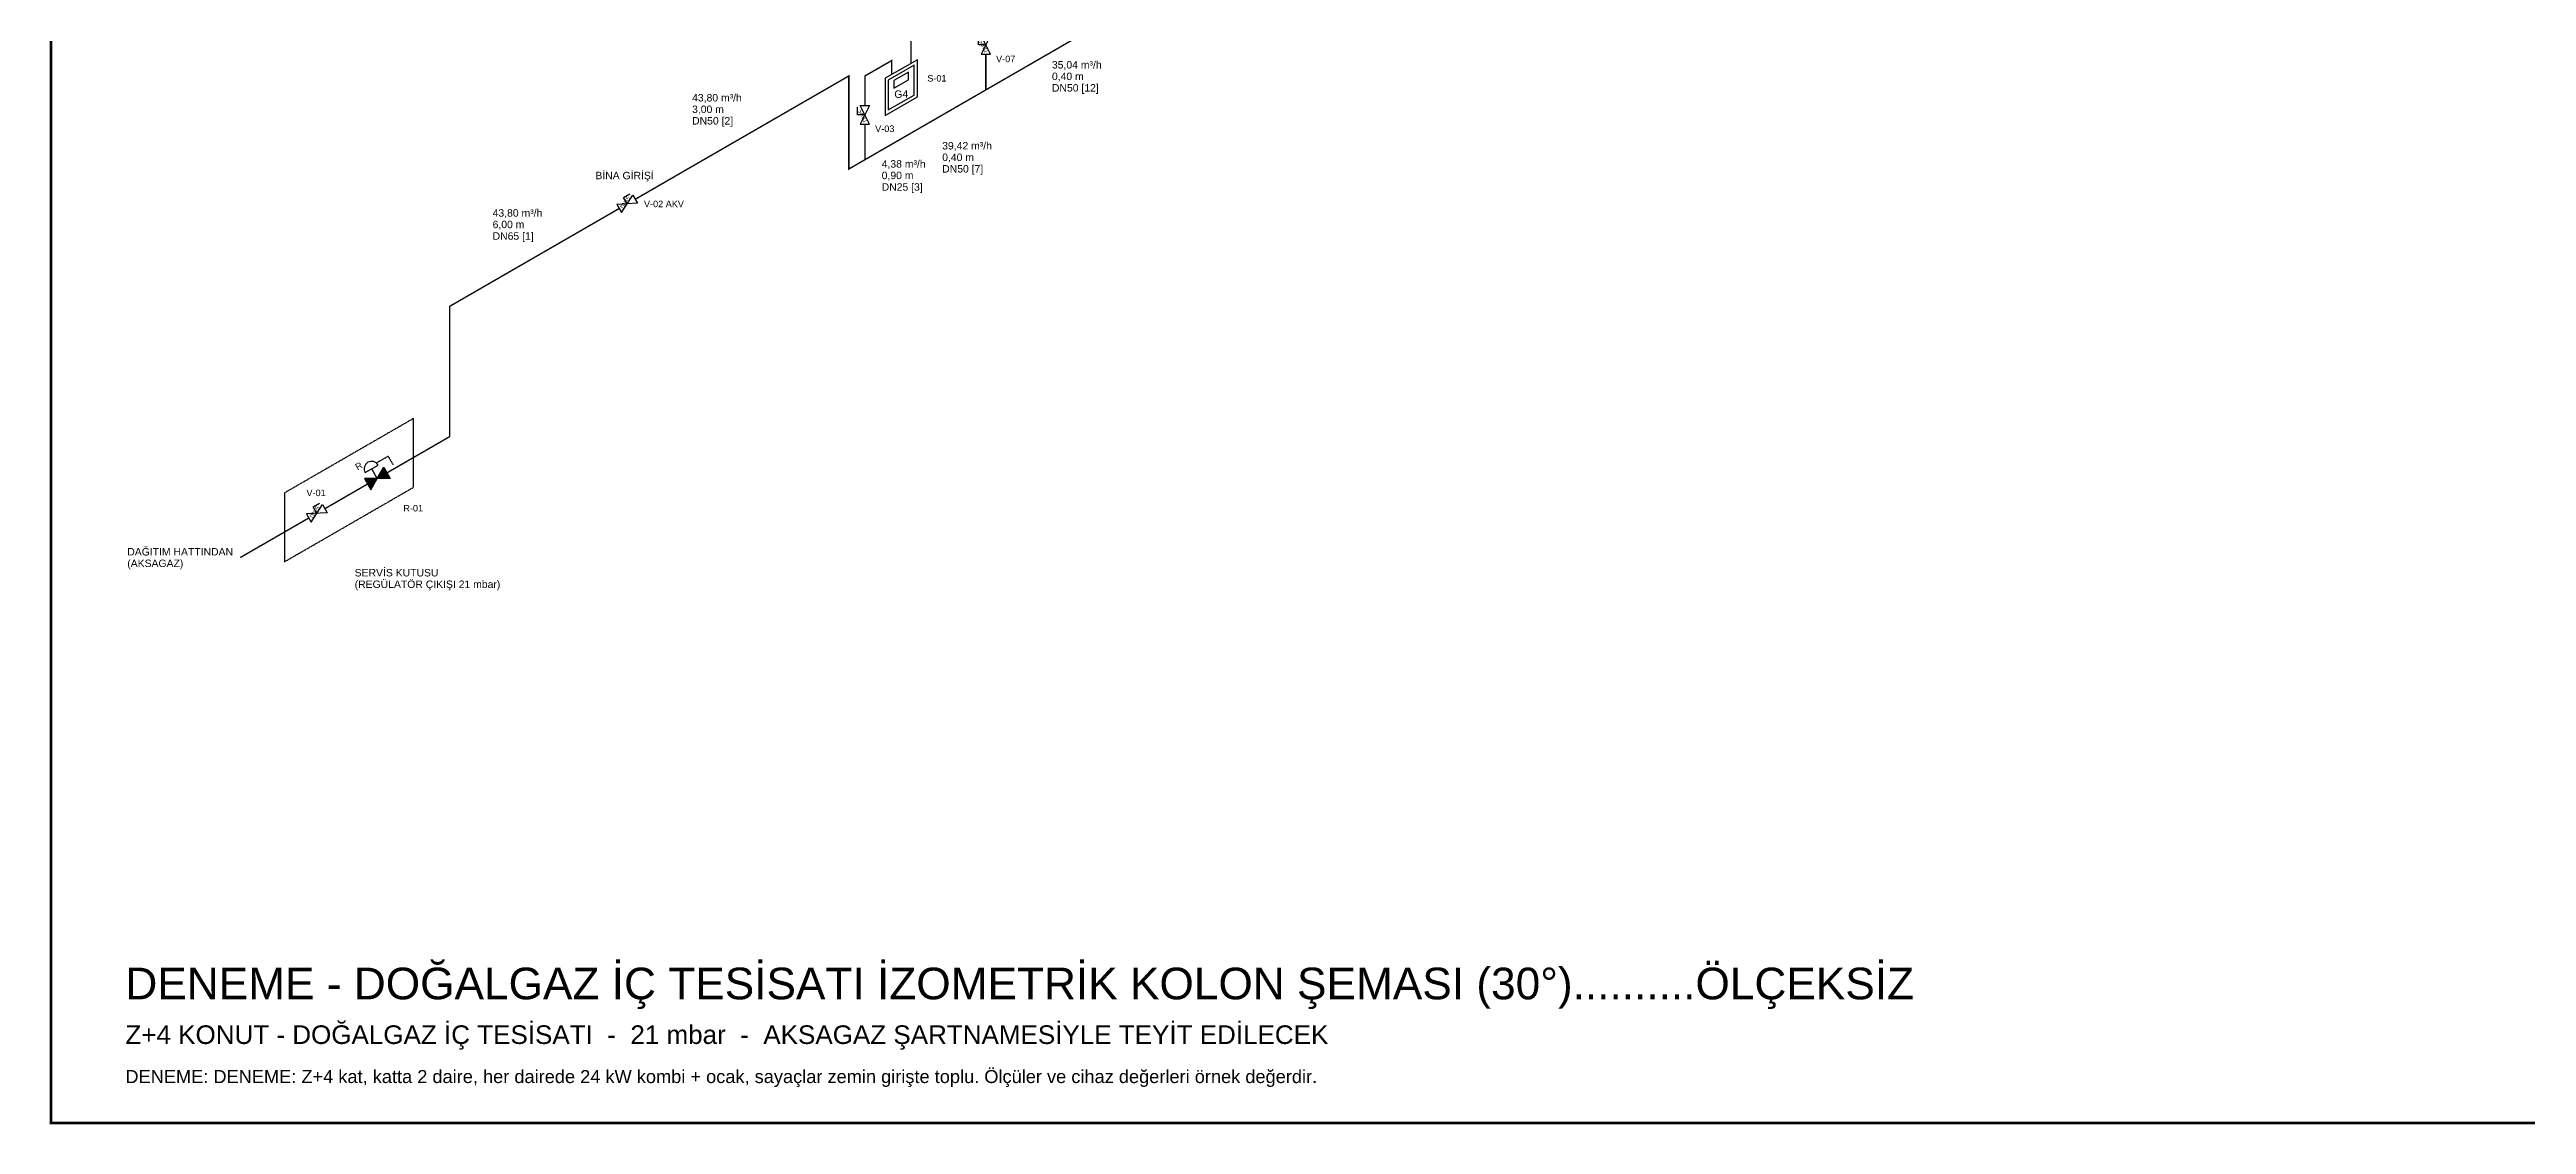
# Model space of a CAD drawing. Header units: centimetres. Extents: x -915 to 4315, y -959 to 2489.
# Drawn here: x -915 to 1746, y -959 to 196 of the extents above; entities that cross this region are included whole.
import ezdxf
from ezdxf.enums import TextEntityAlignment as Align

# ---------------------------------------------------------------- set-up
doc = ezdxf.new("R2010")
doc.units = ezdxf.units.CM
doc.linetypes.add('DASHED', pattern=[1.524, 1.27, -0.254])
for name, color, linetype in [('MTY-VANA', 1, 'Continuous'), ('ROTAS-DOGALGAZ-BORU', 2, 'Continuous'), ('ROTAS-DOGALGAZ-CAP', 3, 'Continuous'), ('ROTAS-DOGALGAZ-NO', 30, 'Continuous'), ('ROTAS-DOGALGAZ-PAFTA', 7, 'Continuous'), ('ROTAS-DOGALGAZ-REGULATOR', 1, 'Continuous'), ('ROTAS-DOGALGAZ-SAYAC', 4, 'Continuous'), ('ROTAS-DOGALGAZ-SERVIS-KUTUSU', 2, 'Continuous'), ('ROTAS-DOGALGAZ-UYARI', 1, 'Continuous'), ('ROTAS-DOGALGAZ-VANA', 1, 'Continuous'), ('ROTAS-DOGALGAZ-YAZI', 7, 'Continuous')]:
    doc.layers.add(name, color=color, linetype=linetype)
doc.styles.add('CAP', font='wturkce.SHX', dxfattribs={"width": 0.65})
doc.styles.add('ROTAS', font='arial.ttf')

# ---------------------------------------------------------------- blocks, each defined once
blk = doc.blocks.new('MTY-KURESEL VANA')
at = {"layer": 'MTY-VANA'}
for p, q in [((0, 0), (0, 8)), ((0, 8), (8, 8))]:
    blk.add_line(p, q, dxfattribs=at)
blk.add_lwpolyline([(-10, 5), (-10, -5), (10, 5), (10, -5), (-10, 5)], dxfattribs=at)
at = {"layer": 'MTY-VANA', "style": 'CAP', "width": 0.65}
blk.add_attdef('CAP', text='', height=5, rotation=26.5651, dxfattribs=at).set_placement((0, 0), align=Align.CENTER)
blk = doc.blocks.new('ROTAS-DG-REGULATOR')
for points in [[(-12, 7), (-12, -7), (0, 0)], [(12, 7), (12, -7), (0, 0)]]:
    blk.add_hatch(color=7).paths.add_polyline_path(points)
for p, q in [((-8, 12), (8, 12)), ((0, 0), (0, 12))]:
    blk.add_line(p, q)
for points in [[(-12, 7), (-12, -7), (0, 0)], [(12, 7), (12, -7), (0, 0)]]:
    blk.add_lwpolyline(points, close=True)
at = {"linetype": 'DASHED', "ltscale": 0.15}
blk.add_lwpolyline([(8, 15), (22, 15), (22, 4)], dxfattribs=at)
blk.add_arc((0, 12), 8, 0, 180)
at = {"style": 'ROTAS'}
blk.add_text('R', height=7, dxfattribs=at).set_placement((-14, 18))
blk = doc.blocks.new('ROTAS-DG-SAYAC')
for points in [[(-17.3, -10), (17.3, 10), (17.3, 50), (-17.3, 30)], [(-13.9, -4), (13.9, 12), (13.9, 44), (-13.9, 28)], [(-7.8, 19.5), (7.8, 28.5), (7.8, 36.5), (-7.8, 27.5)]]:
    blk.add_lwpolyline(points, close=True)
at = {"style": 'ROTAS'}
blk.add_attdef('TIP', text='', height=8, dxfattribs=at).set_placement((0, 13), align=Align.MIDDLE_CENTER)

msp = doc.modelspace()

# ---------------------------------------------------------------- linework, layer by layer
at = {"layer": 'ROTAS-DOGALGAZ-BORU', "const_width": 1.5}
for points in [[(10.4, 181), (10.4, 286), (-136.8, 371)], [(90.9, 152.5), (220.8, 227.5)], [(90.9, 152.5), (90.9, 190.8)], [(-259.8, 50), (-56.3, 167.5), (-56.3, 67.5), (-39, 77.5)], [(-39, 135.8), (-39, 167.5), (-10.4, 184), (-10.4, 169)], [(-39, 77.5), (90.9, 152.5)], [(-39, 77.5), (-39, 115.8)], [(-285.8, 35), (-259.8, 50)], [(-485, -220), (-485, -80), (-303.1, 25)], [(-552.5, -259), (-485, -220)], [(-619.2, -297.5), (-573.3, -271)], [(-710.1, -350), (-636.5, -307.5)]]:
    msp.add_lwpolyline(points, dxfattribs=at)
at = {"layer": 'ROTAS-DOGALGAZ-SERVIS-KUTUSU', "linetype": 'DASHED', "ltscale": 0.6}
msp.add_lwpolyline([(-662.5, -354.5), (-523.9, -274.5), (-523.9, -200.5), (-662.5, -280.5)], close=True, dxfattribs=at)

# ---------------------------------------------------------------- block references
at = {"layer": 'ROTAS-DOGALGAZ-REGULATOR', "rotation": 30}
msp.add_blockref('ROTAS-DG-REGULATOR', (-562.9, -265), dxfattribs=at)
at = {"layer": 'ROTAS-DOGALGAZ-SAYAC'}
msp.add_blockref('ROTAS-DG-SAYAC', (0, 135), dxfattribs=at).add_auto_attribs({'TIP': 'G4'})
at = {"layer": 'ROTAS-DOGALGAZ-VANA'}
for p, rotation, values in [((90.9, 200.8), 90, {'CAP': 'DN25'}), ((-39, 125.8), 90, {'CAP': 'DN25'}), ((-294.4, 30), 29.999999999999996, {'CAP': 'DN65'}), ((-627.9, -302.5), 30, {'CAP': 'DN25'})]:
    msp.add_blockref('MTY-KURESEL VANA', p, dxfattribs=dict(at, rotation=rotation)).add_auto_attribs(values)

# ---------------------------------------------------------------- texts
at = {"layer": 'ROTAS-DOGALGAZ-UYARI', "style": 'ROTAS'}
for s, height, p in [('Z+4 KONUT - DOĞALGAZ İÇ TESİSATI  -  21 mbar  -  AKSAGAZ ŞARTNAMESİYLE TEYİT EDİLECEK', 20, (-833.5, -862.7)), ('DENEME: DENEME: Z+4 kat, katta 2 daire, her dairede 24 kW kombi + ocak, sayaçlar zemin girişte toplu. Ölçüler ve cihaz değerleri örnek değerdir.', 14, (-833.5, -907.7))]:
    msp.add_text(s, height=height, dxfattribs=at).set_placement(p, align=Align.MIDDLE_LEFT)
at = {"layer": 'ROTAS-DOGALGAZ-YAZI', "style": 'ROTAS'}
msp.add_text('DENEME - DOĞALGAZ İÇ TESİSATI İZOMETRİK KOLON ŞEMASI (30°)..........ÖLÇEKSİZ', height=34, dxfattribs=at).set_placement((-833.5, -807.7), align=Align.MIDDLE_LEFT)

# ---------------------------------------------------------------- next in the draw order: wipeouts: each hides what was drawn before it
for points in [[(99.9, 191.8), (126.2, 191.8), (126.2, 179.8), (99.9, 179.8)], [(26, 171), (51.8, 171), (51.8, 159), (26, 159)], [(159.9, 186), (224.5, 186), (224.5, 148.2), (159.9, 148.2)], [(-226.7, 150.6), (-162, 150.6), (-162, 112.8), (-226.7, 112.8)], [(-30, 116.8), (-3.7, 116.8), (-3.7, 104.8), (-30, 104.8)], [(-330.6, 67), (-263.8, 67), (-263.8, 54), (-330.6, 54)], [(-23, 79.5), (34.7, 79.5), (34.7, 41.7), (-23, 41.7)], [(-441, 26.8), (-376.4, 26.8), (-376.4, -11), (-441, -11)], [(-278.4, 36), (-229.7, 36), (-229.7, 24), (-278.4, 24)], [(-641, -274.5), (-614.7, -274.5), (-614.7, -286.5), (-641, -286.5)], [(-536.9, -291), (-510.6, -291), (-510.6, -303), (-536.9, -303)], [(-833.5, -337.3), (-714.1, -337.3), (-714.1, -362.7), (-833.5, -362.7)], [(-589.2, -359.8), (-424.1, -359.8), (-424.1, -385.2), (-589.2, -385.2)]]:
    msp.add_wipeout(points)

# ---------------------------------------------------------------- next in the draw order: texts
at = {"layer": 'ROTAS-DOGALGAZ-CAP', "style": 'ROTAS'}
for s, p in [('35,04 m³/h', (161.9, 179.5)), ('0,40 m', (161.9, 167.1)), ('43,80 m³/h', (-224.7, 144.1)), ('3,00 m', (-224.7, 131.7)), ('DN50 [12]', (161.9, 154.7)), ('DN50 [2]', (-224.7, 119.3)), ('4,38 m³/h', (-21, 73)), ('0,90 m', (-21, 60.6)), ('DN25 [3]', (-21, 48.2)), ('43,80 m³/h', (-439, 20.3)), ('6,00 m', (-439, 7.9)), ('DN65 [1]', (-439, -4.5))]:
    msp.add_text(s, height=8, dxfattribs=at).set_placement(p, align=Align.MIDDLE_LEFT)
at = {"layer": 'ROTAS-DOGALGAZ-NO', "style": 'ROTAS'}
for s, p in [('V-07', (101.9, 185.8)), ('S-01', (28, 165)), ('V-03', (-28, 110.8)), ('V-02 AKV', (-276.4, 30)), ('V-01', (-639, -280.5)), ('R-01', (-534.9, -297))]:
    msp.add_text(s, height=7, dxfattribs=at).set_placement(p, align=Align.MIDDLE_LEFT)
at = {"layer": 'ROTAS-DOGALGAZ-YAZI', "style": 'ROTAS'}
for s, p in [('BİNA GİRİŞİ', (-328.6, 60.5)), ('DAĞITIM HATTINDAN', (-831.5, -343.8)), ('(AKSAGAZ)', (-831.5, -356.2)), ('SERVİS KUTUSU', (-587.2, -366.3)), ('(REGÜLATÖR ÇIKIŞI 21 mbar)', (-587.2, -378.7))]:
    msp.add_text(s, height=8, dxfattribs=at).set_placement(p, align=Align.MIDDLE_LEFT)

# ---------------------------------------------------------------- next in the draw order: wipeouts: each hides what was drawn before it
msp.add_wipeout([(42, 99), (106.6, 99), (106.6, 61.2), (42, 61.2)])

# ---------------------------------------------------------------- next in the draw order: linework, layer by layer
at = {"layer": 'ROTAS-DOGALGAZ-PAFTA', "const_width": 3}
msp.add_lwpolyline([(-913.5, -957.7), (4313.7, -957.7), (4313.7, 2487.3), (-913.5, 2487.3)], close=True, dxfattribs=at)

# ---------------------------------------------------------------- next in the draw order: texts
at = {"layer": 'ROTAS-DOGALGAZ-CAP', "style": 'ROTAS'}
for s, p in [('39,42 m³/h', (44, 92.5)), ('0,40 m', (44, 80.1)), ('DN50 [7]', (44, 67.7))]:
    msp.add_text(s, height=8, dxfattribs=at).set_placement(p, align=Align.MIDDLE_LEFT)

doc.saveas('drawing.dxf')
